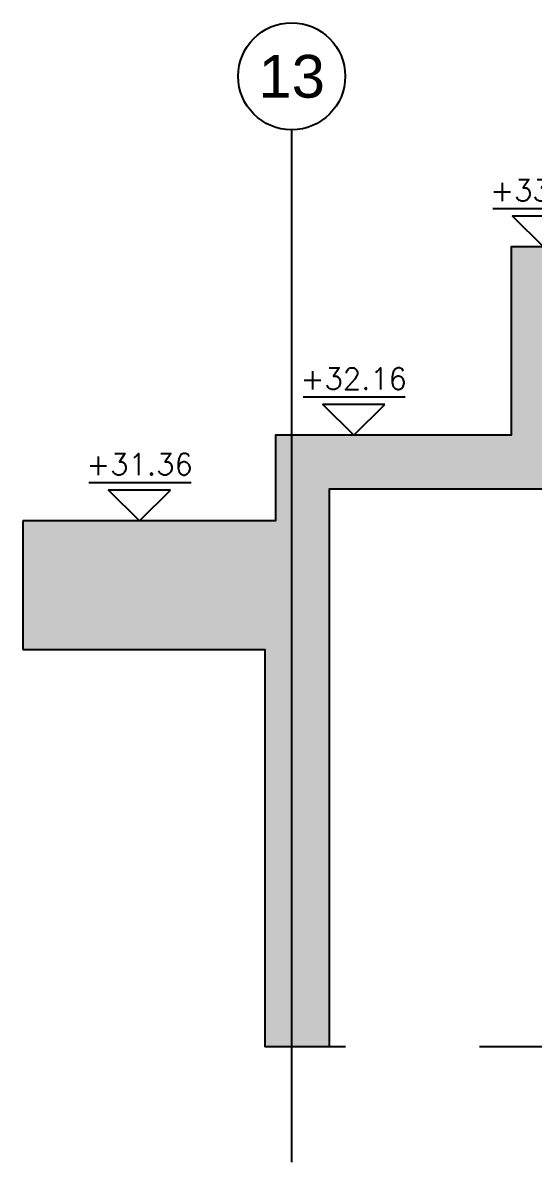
# Model space of a CAD drawing. Header units: inches. Extents: x 400392 to 401495, y 4543971 to 4544133.
# Drawn here: x 401478.2 to 401482.98, y 4544033.77 to 4544044.42 of the extents above; entities that cross this region are included whole.
import ezdxf
from ezdxf.enums import TextEntityAlignment as Align

# ---------------------------------------------------------------- set-up
doc = ezdxf.new("R2010")
doc.units = ezdxf.units.IN
doc.header["$MEASUREMENT"] = 0
for name, pattern in [('AKS', [3, 2.5, -0.25, 0, -0.25]), ('CONTINU', [0]), ('HIDDEN', [0.375, 0.25, -0.125])]:
    doc.linetypes.add(name, pattern=pattern)
for name, color, linetype in [('aks prota', 2, 'AKS'), ('caks prota', 4, 'Continuous'), ('kesit prota', 1, 'Continuous'), ('kesit tarama prota', 252, 'Continuous'), ('kot prota', 4, 'Continuous'), ('merdiven prota', 2, 'Continuous'), ('PRT-CST-rc_level', 6, 'Continuous'), ('PRT-CST-rc_levermark', 4, 'Continuous'), ('taks prota', 7, 'Continuous')]:
    doc.layers.add(name, color=color, linetype=linetype)
doc.styles.add('OLCU', font='romanstw.shx')
doc.styles.add('TAKS', font='Arial Unicode.ttf')

# ---------------------------------------------------------------- blocks, each defined once
blk = doc.blocks.new('KOTK5')
at = {"layer": 'PRT-CST-rc_levermark'}
blk.add_line((216.7, 160), (-213.3, 160), dxfattribs=at)
blk.add_lwpolyline([(130, 130), (-130, 130), (0, 0)], close=True, dxfattribs=at)
at = {"layer": 'PRT-CST-rc_level', "style": 'OLCU'}
blk.add_attdef('000.00', text='', height=90, dxfattribs=at).set_placement((0, 193.1), align=Align.CENTER)

msp = doc.modelspace()

# ---------------------------------------------------------------- hatches: boundary and pattern name
at = {"layer": 'kesit tarama prota'}
h = msp.add_hatch(color=256, dxfattribs=at)
h.dxf.hatch_style = 1
h.paths.add_polyline_path([(401480.464, 4544038.562), (401480.464, 4544034.846), (401481.067, 4544034.846), (401481.067, 4544040.062), (401483.064, 4544040.062), (401483.064, 4544042.022), (401484.522, 4544042.022), (401484.522, 4544042.202), (401484.403, 4544042.202), (401484.403, 4544042.322), (401482.764, 4544042.322), (401482.764, 4544040.562), (401480.562, 4544040.562), (401480.562, 4544039.762), (401478.202, 4544039.762), (401478.202, 4544038.562)])

# ---------------------------------------------------------------- linework, layer by layer
at = {"layer": 'aks prota', "ltscale": 10}
msp.add_line((401480.714, 4544033.769), (401480.714, 4544043.417), dxfattribs=at)
at = {"layer": 'caks prota', "ltscale": 0.05}
msp.add_circle((401480.714, 4544043.917), 0.5, dxfattribs=at)
at = {"layer": 'kesit prota', "color": 1}
for points in [[(401481.067, 4544034.846), (401481.067, 4544040.062), (401483.064, 4544040.062), (401483.064, 4544042.022), (401484.522, 4544042.022), (401484.522, 4544042.322), (401482.764, 4544042.322), (401482.764, 4544040.562), (401480.562, 4544040.562), (401480.562, 4544039.762), (401478.202, 4544039.762)], [(401478.202, 4544038.562), (401480.464, 4544038.562), (401480.464, 4544034.846)]]:
    msp.add_lwpolyline(points, dxfattribs=at)
at = {"layer": 'merdiven prota', "linetype": 'HIDDEN', "ltscale": 10}
for points in [[(401478.202, 4544039.762), (401478.202, 4544038.562)], [(401484.968, 4544034.846), (401480.464, 4544034.846)]]:
    msp.add_lwpolyline(points, dxfattribs=at)

# ---------------------------------------------------------------- block references
at = {"layer": 'kot prota', "linetype": 'CONTINU', "ltscale": 0.1, "xscale": 0.002222222222222222, "yscale": 0.002222222222222222, "zscale": 0.002222222222222222}
for p, values in [((401483.066, 4544042.322), {'000.00': '+33.92'}), ((401481.294, 4544040.562), {'000.00': '+32.16'}), ((401479.293, 4544039.762), {'000.00': '+31.36'})]:
    msp.add_blockref('KOTK5', p, dxfattribs=at).add_auto_attribs(values)

# ---------------------------------------------------------------- texts
at = {"layer": 'taks prota', "style": 'TAKS'}
msp.add_text('13', height=0.4, dxfattribs=at).set_placement((401480.714, 4544043.917), align=Align.MIDDLE_CENTER)

doc.saveas('drawing.dxf')
